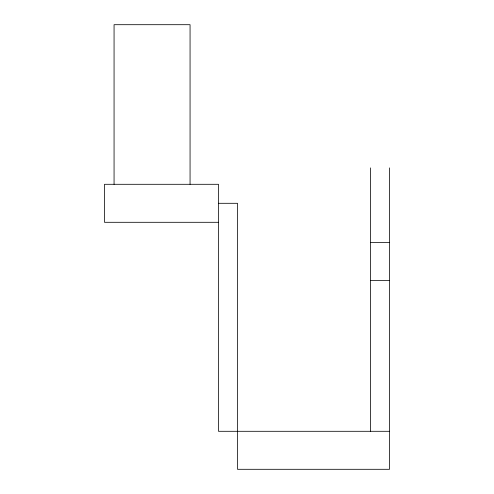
<?xml version="1.0" encoding="UTF-8"?>
<svg xmlns="http://www.w3.org/2000/svg" width="494" height="494" viewBox="0 0 494 494"><rect width="100%" height="100%" fill="white"/><g stroke="black" fill="none" stroke-linecap="round" stroke-linejoin="round"><path stroke-width="0.74" d="M218.502 203.3L237.503 203.3L237.503 469.3L389.5 469.3L389.5 167.892M218.502 222.3L104.5 222.3L104.5 184.299L218.502 184.299L218.502 431.299L389.5 431.299M370.5 242.418L389.5 242.418M370.5 280.419L389.5 280.419M370.5 167.892L370.5 431.299M190.06 184.299L190.06 24.7L114.065 24.7L114.065 184.299"/></g></svg>
